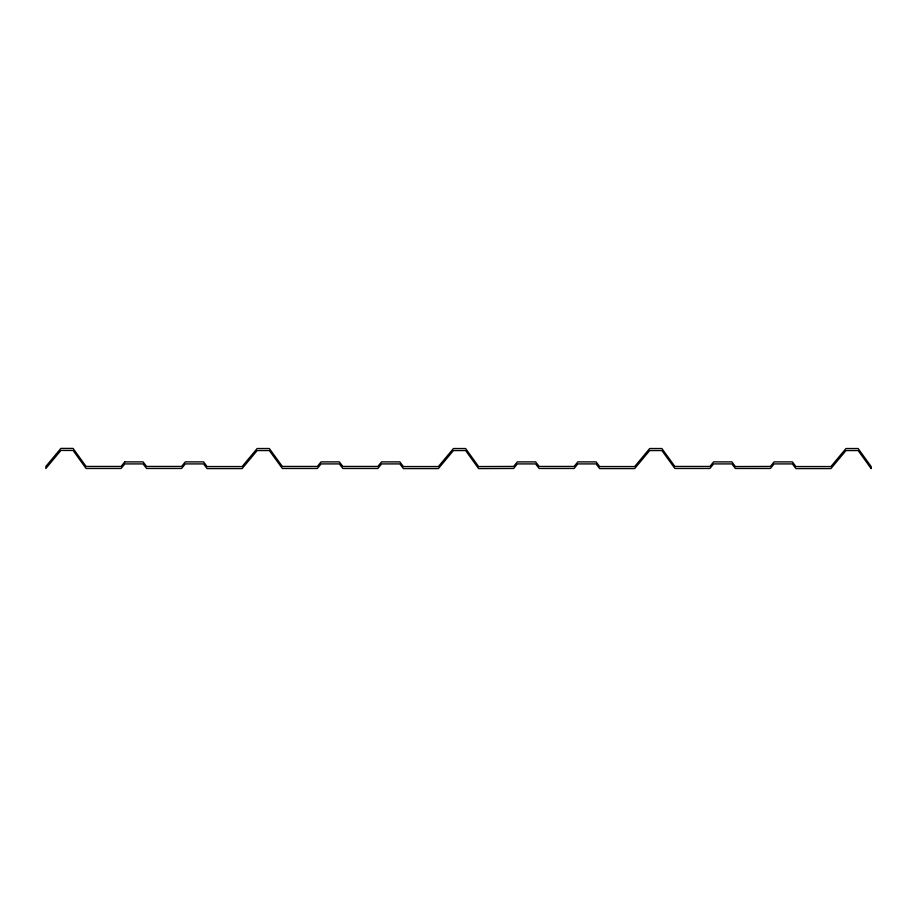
<?xml version="1.0" encoding="UTF-8"?>
<svg xmlns="http://www.w3.org/2000/svg" width="917" height="917" viewBox="0 0 917 917"><rect width="100%" height="100%" fill="white"/><g stroke="black" fill="none" stroke-linecap="round" stroke-linejoin="round"><path stroke-width="1.38" d="M124.792 461.881L121.101 466.444L86.072 466.444L73.073 448.413L60.889 448.413L45.85 466.444L45.85 468.472L60.889 450.442L73.073 450.442L86.072 468.472L121.101 468.472L124.792 463.91L143.063 463.91L146.582 468.472L181.612 468.472L185.303 463.91L203.574 463.91L207.093 468.587L242.122 468.587L257.161 450.556L269.346 450.556L282.344 468.472L317.374 468.472L321.065 463.91L339.336 463.91L342.855 468.472L377.873 468.472L381.564 463.91L399.846 463.91L403.365 468.587L438.383 468.587L453.434 450.556L465.618 450.556L478.617 468.587L513.635 468.472L517.326 463.91L535.597 463.91L539.127 468.472L574.145 468.472L577.836 463.91L596.107 463.91L599.626 468.587L634.656 468.587L649.694 450.556L661.879 450.556L674.878 468.472L709.907 468.472L713.598 463.91L731.869 463.91L735.388 468.472L770.418 468.472L774.108 463.91L792.38 463.91L795.899 468.587L830.928 468.587L845.967 450.556L858.152 450.556L871.15 468.587L871.15 466.558L858.152 448.528L845.967 448.528L830.928 466.558L795.899 466.558L792.38 461.881L774.108 461.881L770.418 466.444L735.388 466.558L731.869 461.881L713.598 461.881L709.907 466.444L674.878 466.444L661.879 448.528L649.694 448.528L634.656 466.558L599.626 466.558L596.107 461.881L577.836 461.881L574.145 466.444L539.127 466.444L535.597 461.881L517.326 461.881L513.635 466.444L478.617 466.558L465.618 448.528L453.434 448.528L438.383 466.558L403.365 466.558L399.846 461.881L381.564 461.881L377.873 466.444L342.855 466.444L339.336 461.881L321.065 461.881L317.374 466.444L282.344 466.444L269.346 448.528L257.161 448.528L242.122 466.558L207.093 466.558L203.574 461.881L185.303 461.881L181.612 466.444L146.582 466.444L143.063 461.881L124.792 461.881"/></g></svg>
